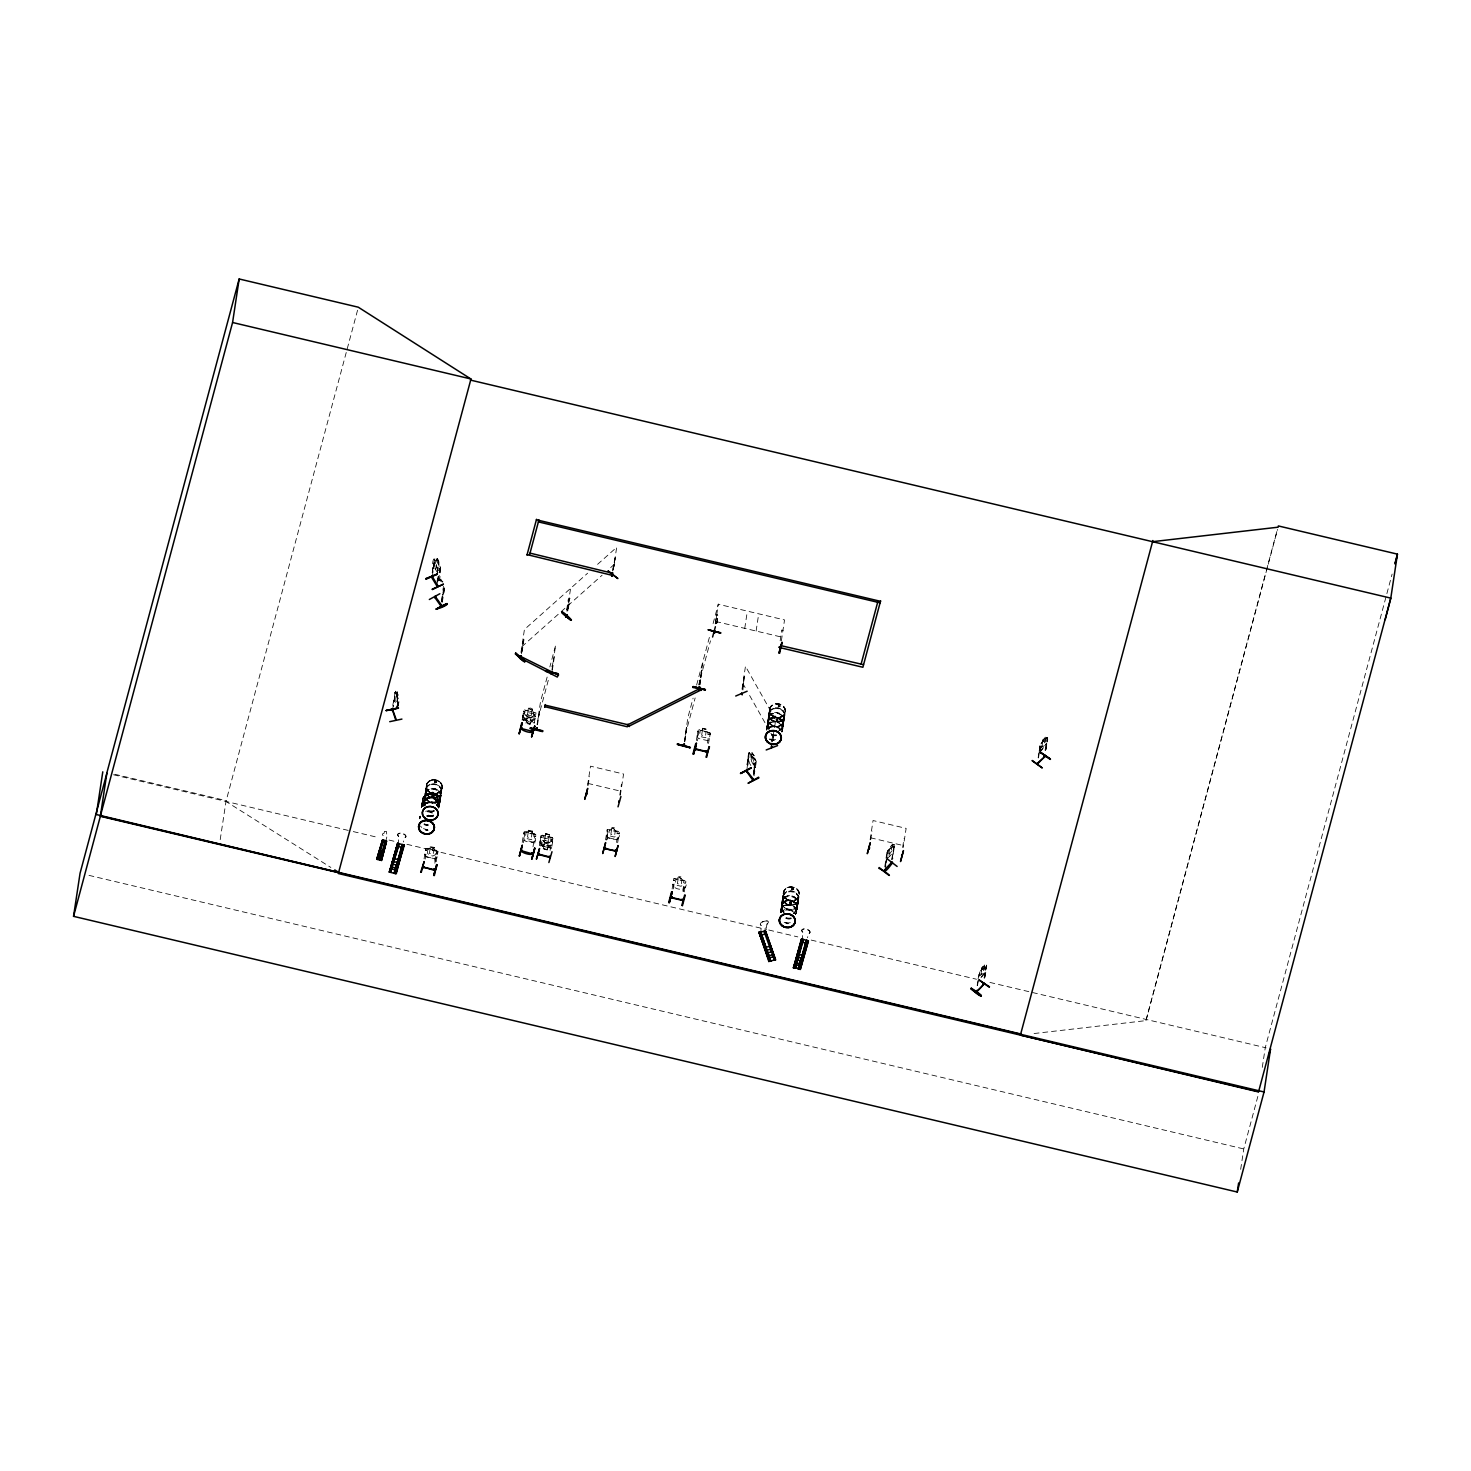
<?xml version="1.0" encoding="UTF-8"?>
<svg xmlns="http://www.w3.org/2000/svg" width="1471" height="1471" viewBox="0 0 1471 1471"><rect width="100%" height="100%" fill="white"/><g stroke="black" fill="none" stroke-linecap="round" stroke-linejoin="round"><path stroke-width="0.75" stroke-dasharray="5 3.75" d="M398.31 844.814L398.696 836.3A4.248 2.17 15.7 0 1 399.156 833.266A4.248 2.17 15.7 0 1 405.003 834.701A4.248 2.17 15.7 0 1 404.543 837.753L403.422 842.019M802.394 940.557L802.798 932.044A4.248 2.17 15.7 0 1 803.258 928.992A4.248 2.17 15.7 0 1 809.087 930.426A4.248 2.17 15.7 0 1 808.627 933.478L807.505 937.744M760.82 933.386L761.243 925.277A4.248 1.986 -19.3 0 1 761.702 922.225A4.248 1.986 -19.3 0 1 767.439 920.938A4.248 1.986 -19.3 0 1 766.979 923.972L765.931 928.219M419.952 816.405L419.75 818.225L419.952 816.405A8.072 6.932 8.6 0 0 419.842 818.097M429.881 793.126C423.63 793.163 419.713 801.346 425.045 805.373M423.813 806.237L424.586 800.61M424.108 800.077L424.347 798.073M425.193 805.133A7.925 6.803 8.6 0 1 424.77 795.48L425.818 789.449M428.19 793.605C438.413 797.3 449.611 784.668 436.078 779.795C426.461 776.486 422.14 791.766 432.456 793.365M432.143 792.704L433.412 792.262M432.4 792.078L433.43 792.409M432.235 796.363L432.492 794.928L433.835 796.381M431.04 795.774C432.897 797.65 432.639 793.034 433.228 796.528M432.731 795.59L434.515 795.921M436.574 782.37L434.699 782.701L434.938 781.193M434.35 795.627L433.449 794.432L432.18 795.241M435.563 782.609L436.225 781.414M436.74 782.223L435.49 780.88M442.146 788.438L442.33 786.636M784.411 905.474L781.506 908.048L780.531 911.634A8.072 6.932 8.6 0 1 790.46 904.867A8.072 6.932 8.6 0 1 795.774 915.091M781.542 905.437L781.542 909.17M782.59 898.082L783.712 894.331M783.234 893.78C783.289 883.372 801.53 885.634 799.249 895.71C796.786 904.444 781.358 901.024 783.473 891.978L783.032 895.913M789.504 900.178L790.442 899.737M789.817 902.753L791.472 902.55M791.233 903.672L791.563 902.201L790.203 901.723M796.565 913.565L796.289 909.666M797.208 909.262L797.429 907.258M798.348 900.362L797.76 904.316A7.962 6.84 8.6 0 0 787.702 895.857A8.072 6.932 8.6 0 0 784.521 907.644A8.072 6.932 8.6 0 0 797.834 904.628L798.091 902.955M220.209 839.647L226.111 800.629L113.598 773.985M392.775 705.455L395.147 692.436L393.511 706.337M392.426 710.732L395.497 691.186L394.577 700.104L397.225 708.342M396.655 694.165L397.078 691.83L397.722 703.837L395.828 700.49L396.104 693.08L396.784 694.128L395.405 691.37M397.244 692.951L397.924 695.066M397.74 698.118L397.152 702.072L396.674 694.845L398.641 699.736L395.368 691.223M397.17 706.356L397.814 702.053M397.593 706.264L398.255 701.961M397.906 707.312L398.641 699.736M398.347 705.51L398.935 701.722M383.104 835.363L383.067 835.51A2.832 1.453 15.7 0 1 383.986 833.377L384.501 831.372M385.549 841.853L387.002 836.319A2.832 1.453 15.7 0 0 386.726 834.057L386.413 831.575M432.18 572.679L434.533 559.587L433.43 571.244M432.566 572.513C430.893 541.254 445.29 569.957 438.763 580.07M432.4 575.713L434.846 558.355M436.777 560.966C436.133 553.17 441.87 568.505 437.163 558.612M435.618 569.387L437.218 558.796M437.494 559.697L438.671 561.646M437.457 572.366L439.038 561.83M438.027 578.471L437.052 584.208C435.949 580.126 441.668 567.861 439.461 568.578M437.898 581.321L439.866 568.413M438.376 580.236L440.436 567.971M440.748 578.912L440.417 581.027L439.204 580.162M442.9 590.202L443.488 586.23M441.355 601.382L442.661 592.758M441.723 601.198L443.69 588.271L441.962 602.246M442.348 602.062L444.481 587.867M444.61 587.812L443.709 593.64M419.768 818.832L420.062 816.846A7.962 6.84 8.6 0 0 419.86 818.611M432.952 803.166A7.962 6.84 8.6 0 0 421.515 807.248L422.103 803.295M422.251 802.504L422.857 798.514M423.483 804.986L423.777 803.001M423.905 802.21L425.101 794.193M425.946 788.658L426.572 784.668M432.915 796.418L432.364 795.425M433.062 792.409L432.768 793.016M435.177 780.917L434.441 781.616M424.071 858.843L425.781 848.473L429.955 848.675L427.932 849.006L427.344 852.959L429.127 855.129L432.915 856.03L435.214 854.816L435.802 850.863L433.871 849.668L434.35 847.517L430.249 846.671L434.35 847.517M435.949 782.535L436.409 781.542M425.193 859.101L426.59 850.109L425.376 850.22L426.59 850.109M430.047 848.896L430.286 846.561M438.266 802.173L437.696 806.163A7.962 6.84 8.6 0 0 428.649 797.521A7.962 6.84 8.6 0 0 423.243 807.708M439.369 805.869L440.546 797.87A7.962 6.84 8.6 0 0 430.507 789.394A7.962 6.84 8.6 0 0 427.436 800.849A7.962 6.84 8.6 0 0 440.565 797.87M440.693 797.061A7.962 6.84 8.6 0 0 430.617 788.585A7.962 6.84 8.6 0 0 427.546 800.059A7.962 6.84 8.6 0 0 440.693 797.061L441.282 793.108A7.962 6.84 8.6 0 0 431.224 784.631A7.962 6.84 8.6 0 0 428.153 796.087A7.962 6.84 8.6 0 0 441.282 793.108M441.41 792.317L441.98 788.327A7.925 6.803 8.6 0 0 431.959 779.887L428.355 781.579M435.103 861.454C433.577 858.384 438.726 850.974 436.409 852.831M434.864 863.238L436.501 852.463M436.225 861.712L437.843 851.341M520.973 652.407L524.43 629.496L587.609 573.212M521.286 652.683L523.639 639.26L523.161 640.234M521.433 653.786L523.639 639.26M522.076 651.984L523.952 639.536M522.131 720.165L523.547 711.173L524.651 711.468L523.253 720.441M530.406 722.132L530.056 724.376L525.993 723.327L526.324 721.213M526.03 723.217L526.508 721.066M528.457 708.066L528.089 710.291L525.993 710.364L525.404 714.318L527.17 716.542L530.939 717.499L533.219 716.322L533.826 712.369L531.914 711.155M528.953 717.977L532.741 716.763L529.725 718.602L531.895 721.673L528.861 718.878L525.11 719.926L528.052 718.161L525.699 715.016L528.99 717.977M529.928 724.265L530.277 722.04M531.877 711.265C534.653 707.919 526.305 706.411 527.997 710.07M532.061 711.118L532.373 708.985M524.963 711.982L523.253 713.729L525.073 711.964L535.628 714.281L534.506 713.987L533.09 722.96L534.433 722.371M534.212 723.254L535.996 712.902L523.841 709.794L522.389 719.429L532.428 722.592M537.062 724.67L540.519 701.741L547.525 675.649M537.485 724.762L539.636 711.357M522.223 842.442L523.621 833.45L524.742 833.726L523.345 842.699M551.901 670.188L555.67 645.181L549.841 666.933M552.324 670.28L554.53 655.753M534.8 833.855C520.329 832.972 526.103 830.6 532.502 831.115L532.134 833.358L536.124 834.958L534.359 845.31M528.199 832.494L528.549 830.251M531.987 833.395L532.355 831.152M566.684 609.877L568.247 599.506L569.7 598.237L568.137 610.961M566.997 610.152L568.578 599.782L570.013 598.513M567.034 611.384L570.619 588.345M567.659 609.582L568.909 598.936M567.824 610.686L569.7 598.237M533.017 846.836L534.653 836.061L535.775 836.337L534.653 836.061M539.342 845.751L541.052 835.381L551.882 837.367L553.206 838.488L551.423 848.841M540.464 846.027L541.861 837.054L540.648 837.128L541.861 837.054M547.58 847.848L547.267 849.962L543.222 848.914L543.571 846.689L541.769 845.531L542.358 841.577L544.638 840.401L548.426 841.375L550.191 843.6L549.584 847.553L547.451 847.737L547.138 849.852M545.3 835.877L545.539 833.542L549.584 834.572L549.271 836.705M543.222 848.914L543.718 846.652L539.636 844.887L541.052 835.381L542.468 835.16M545.667 833.652L545.336 835.767L543.204 835.951L542.615 839.904L544.38 842.129L548.15 843.085L550.43 841.908L551.037 837.955L549.124 836.742M544.086 848.712L546.513 849.337M546.274 834.167L548.72 834.793M545.98 843.288L549.97 842.35L546.936 844.189L549.161 847.204L546.072 844.464L542.303 845.439L545.263 843.747L542.964 840.548L546.109 843.563M549.088 836.852L549.437 834.609M550.099 850.348L551.717 839.573L552.839 839.867L542.174 837.569L540.501 839.206M612.432 570.932L615.099 557.785L613.536 570.509M613.076 569.13L615.43 558.061M613.223 570.233L616.68 547.322L596.16 565.6M587.573 785.312L590.515 766.17L623.575 774.022L620.321 795.223M588.124 785.459L589.485 776.78M605.537 839.849L607.229 829.479L618.114 831.262C621.056 832.935 619.328 838.249 616.772 839.739L607.413 837.514L607.229 829.479M606.659 840.106C608.847 837.937 606.493 828.743 607.946 831.501M606.751 839.739L608.056 831.133M611.513 829.901C609.546 825.764 618.316 827.529 615.301 830.802M619.769 795.094L621.442 784.337M616.551 842.46L617.949 833.469L619.07 833.744L617.949 833.469M617.673 842.718L619.291 832.347M684.346 741.752L687.858 717.701L693.098 698.137M684.824 740.722L686.534 727.226L686.718 728.274M684.769 741.844L686.975 727.318M699.277 685.026L703.175 660.553L709.574 636.63M699.663 684.603L701.851 670.077L700.086 684.695M672.118 889.036L673.81 878.665L684.695 880.467C689.991 887.84 680.466 892.253 673.865 886.866L672.964 884.347L673.865 886.866M673.332 888.925L674.637 880.32L673.424 880.412L674.637 880.32M696.371 740.538L697.769 731.565L698.89 731.822L697.493 740.814M697.328 735.996L698.081 730.168L699.479 729.726L710.272 733.054L709.39 738.865L707.68 740.649L698.118 738.387L697.217 735.849M715.219 623.722L716.745 614.473L715.642 623.833M715.458 623.41L718.326 603.993L713.086 623.575M716.561 623.667C718.786 621.498 716.34 612.653 717.83 615.374M678.094 879.088C676.219 874.804 684.934 876.826 681.9 879.989M716.671 623.299L717.922 615.007M702.255 730.388L702.568 728.255L706.65 729.23L706.319 731.344M703.322 728.88L705.767 729.451M683.151 891.647C681.625 888.594 686.773 881.184 684.438 883.041M683.243 891.279L684.548 882.674M684.254 891.904L685.891 881.552M707.404 743.149L708.801 734.176L709.923 734.434L708.801 734.176M708.526 743.425L710.254 733.165L706.154 731.492L706.65 729.23L702.678 728.476L702.347 730.591L699.497 729.929M744.749 628.356L747.342 611.127M742.009 689.219L745.466 666.308L775.75 719.963L772.165 741.807M742.395 689.072L744.289 676.623L742.506 690.138M742.91 689.991L744.289 676.623M756.112 631.041L758.723 613.812M746.919 764.755L748.904 753.796L747.93 765.398M747.286 764.552L749.107 752.582L751.626 754.88M749.254 752.508C746.073 756.627 750.431 770.069 755.542 767.347M746.919 769.903L748.537 753.998M751.681 755.046L752.049 752.692L756.407 761.647M752.472 753.722L753.906 755.542M753.336 773.047L755.34 762.088L753.998 773.893M753.391 774.996L755.34 762.088M754.035 775.842L756.333 761.573M766.446 730.149L766.722 728.163M768.083 719.374L766.851 727.373A7.962 6.84 8.6 0 1 777.295 721.691A7.962 6.84 8.6 0 1 781.395 732.135M769.535 709.831L768.892 713.821L769.278 712.093M780.163 640.878L781.837 630.14L782.958 630.397L781.837 630.14M781.377 640.786L784.539 619.935L718.4 604.268M774.702 716.451L775.953 716.359L774.647 716.542M771.779 741.972L773.029 733.661M772.992 740.649L773.93 734.415M776.523 719.981L777.056 718.767M779.777 706.466L778.564 706.448M777.534 720.33L777.902 719.245M782.278 731.602L782.554 729.616M782.682 728.825L783.896 720.827L783.491 722.537A7.962 6.84 8.6 0 1 770.032 724.412A7.962 6.84 8.6 0 1 774.39 713.306A7.962 6.84 8.6 0 1 783.51 722.574L783.878 718.308M784.006 720.018L784.595 716.064L784.227 717.793A7.962 6.84 8.6 0 1 770.749 719.65A7.962 6.84 8.6 0 1 775.107 708.562A7.962 6.84 8.6 0 1 784.227 717.811M785.312 711.284L784.723 715.274L783.933 711.909M780.568 912.241L780.844 910.255M780.991 909.464L782.186 901.466M782.296 900.657L782.903 896.703M797.65 905.125A7.962 6.84 8.6 0 1 784.503 908.103A7.962 6.84 8.6 0 1 787.573 896.648A7.962 6.84 8.6 0 1 797.65 905.125L796.436 913.123A7.962 6.84 8.6 0 0 789.449 904.5A7.962 6.84 8.6 0 0 780.77 911.229M798.496 899.572A7.962 6.84 8.6 0 0 788.419 891.095A7.962 6.84 8.6 0 0 785.349 902.55A7.962 6.84 8.6 0 0 798.496 899.572L799.066 895.582M870.133 839.665L873.057 820.542L906.136 828.375L903.194 847.498M870.685 839.812L872.046 831.133M884.751 866.915L886.903 852.518M885.413 865.022L886.388 858.549M885.45 866.162L887.399 853.235M885.137 870.722L886.13 864.249M886.443 862.098L888.19 851.139L892.492 844.28L892.548 849.778L888.613 855.423L887.583 855.092M890.268 846.836L891.812 845.181M891.959 846.487L892.382 844.207M891.683 859.469L894.331 845.788L892.732 858.954M892.033 859.726L894.515 844.317L892.511 853.143L889.55 856.379M902.642 847.37L904.003 838.709M978.05 978.932L979.833 971.614L986.692 965.068L984.577 973.802L978.509 980.182M977.149 985.423L979.833 971.614M977.498 985.68L978.472 979.208M984.044 967.146L985.202 966.484L983.069 973.508L979.668 975.751L981.893 967.624L984.448 964.866L984.136 966.999M981.69 969.812L982.003 967.697M982.334 967.495L983.878 965.84M984.246 967.072L984.559 964.958M984.081 977.976L986.397 966.447L985.129 977.461M984.43 978.233L986.692 965.068M1038.14 757.712L1039.979 745.484M1039.151 751.295L1040.089 745.558L1043.344 739.784M1038.489 757.97L1039.464 751.516M1039.813 750.504L1040.475 746.202M1040.162 750.743L1042.957 739.895M1044.87 738.129L1043.233 740.501M1045.458 737.155C1038.765 745.779 1047.83 732.062 1045.146 739.527L1046.892 737.578L1040.861 743.94M1045.072 750.265L1047.407 738.755L1046.12 749.769M1045.421 750.523L1047.757 738.994M1045.771 749.511L1047.683 737.357L1046.745 737.615M1034.095 1033.525L1145.964 1020.617L1265.887 572.403M1240.678 1169.353L1243.767 1148.943L1258.33 1094.571M1262.283 1067.376L1265.281 1047.591L1392.118 574.076M768.653 714.207L770.16 710.603L769.259 712.185M767.421 725.277L767.844 721.434M768.561 716.855L768.175 718.602L768.781 714.612L768.928 716.34M767.255 723.456L767.77 721.581M767.237 725.644L766.759 729.616A8.072 6.932 8.6 0 1 776.265 721.599A8.072 6.932 8.6 0 1 781.432 732.466M774.573 716.23L774.996 715.715M778.177 705.731L778.324 706.834M777.699 720.238L776.283 720.385L776.247 719.062M778.398 706.724L780.402 706.209M783.05 726.711L783.491 724.743M766.005 928.44L767.053 924.193A4.248 1.986 -19.3 0 0 767.513 921.159A4.248 1.986 -19.3 0 0 761.776 922.446A4.248 1.986 -19.3 0 0 761.316 925.498L761.243 925.277M357.563 310.216L225.982 801.438L330.865 867.467M424.88 854.265L425.818 856.674L435.379 858.935L437.126 857.041L437.972 851.341L427.178 848.013M425.818 856.674L435.398 858.825L436.979 857.005M434 849.76L436.63 850.385M537.926 718.97L548.996 677.635M551.901 666.768L553.078 662.41M523.621 833.45L524.742 833.726M533.55 842.423C512.386 835.73 532.153 846.046 535.242 840.75M532.502 831.115L528.402 830.269M606.346 835.271L607.284 837.679L616.864 839.831L618.574 838.047M696.61 685.081L703.009 661.141M685.265 734.93L695.158 697.953M698.651 684.898L700.417 678.37M700.564 677.782L710.475 640.804M697.769 731.565L698.89 731.822M698.045 730.296L699.534 729.8M677.966 878.996L675.98 879.198L675.391 883.152L677.156 885.34L680.963 886.241L683.261 885.027L683.85 881.074L682.066 879.842M1266.476 570.196L1277.141 530.351M1145.964 1020.617L1277.545 529.413M701.851 670.077L701.593 671.033L702.274 670.169M717.168 614.565L716.469 615.43M398.696 836.3L398.641 836.521A4.248 2.17 15.7 0 1 399.101 833.487A4.248 2.17 15.7 0 1 404.93 834.921A4.248 2.17 15.7 0 1 404.47 837.974L404.543 837.753M802.798 932.044L802.743 932.265A4.248 2.17 15.7 0 1 803.203 929.212A4.248 2.17 15.7 0 1 809.032 930.647A4.248 2.17 15.7 0 1 808.572 933.699L808.627 933.478M523.547 711.173L524.651 711.468M535.095 718.712L533.385 720.459L523.915 717.903M534.506 713.987L535.389 716.855L534.341 714.465M540.17 841.173L541.089 843.6C543.02 848.51 556.185 842.938 550.522 845.954M551.882 837.367L553.022 838.599M551.699 839.904L552.471 842.423L551.717 839.573M523.694 720.533L522.554 719.319M981.525 976.891L985.827 970.768M426.406 784.705L427.142 783.013M426.645 787.059L425.505 790.828L426.811 794.505M422.692 798.551L423.427 796.859M422.931 800.904L422.251 806.752M424.31 798.238L425.082 796.363M421.515 807.322L422.232 805.667L421.294 807.561A8.072 6.932 8.6 0 1 432.934 803.607M440.583 794.689L441.263 788.861M439.866 799.452L440.546 793.605M439.369 803.699L440.344 800.003L439.112 796.455A7.907 6.803 8.6 0 0 428.079 793.807L425.064 796.547M438.726 808.039L439.204 802.394M782.995 899.075L782.333 904.922L782.002 903.12M781.395 905.492L785.018 901.079M780.752 909.777L781.671 907.883M791.894 888.613L792.887 889.863M793.402 889.514L792.299 889.55M792.63 888.245L791.784 889.955L793.752 889.403M797.668 901.962L798.348 896.115M796.951 906.706L797.87 904.812M797.227 909.096L793.605 913.509L795.259 912.222M887.767 850.955L886.939 852.665L889.826 846.965M769.443 715.366L768.211 721.084M768.634 719.852L767.678 721.654L770.013 718.528L773.783 717.039M767.035 725.902L768.119 724.155M777.276 718.841L776.633 720.128L778.159 720.22M783.363 719.282L784.705 713.821M782.627 724.026L783.712 722.279M782.112 728.347L783.068 726.545M426.48 787.242L429.367 784.668M425.763 792.005L428.649 789.431M422.765 801.088L425.671 798.514L424.053 799.636M424.42 800.794L425.744 799.268M422.048 805.851L423.372 804.324L422.177 805.759M423.703 805.556L426.608 802.982M440.748 794.524L437.862 797.098M440.031 799.268L437.126 801.842M436.482 805.446C441.705 800.941 436.391 792.851 430.268 793.384M438.156 805.152L439.406 803.515M783.547 894.497L784.889 892.989M782.829 899.259L784.172 897.733M782.131 903.801C784.889 899.774 791.214 899.167 794.8 902.44L791.104 900.638M782.112 911.285L780.899 912.7L782.131 911.303A8.072 6.932 8.6 0 1 793.421 911.45M790.773 901.962L789.486 902.219L789.743 903.507M790.607 903.415L791.435 902.348M796.51 903.304L797.834 901.778M795.793 908.048L797.117 906.522M887.785 850.974L893.835 844.63L892.162 846.413M894.681 846.046L893.633 846.542M886.443 859.524L892.566 853.143M1039.501 752.49L1046.819 743.057L1041.119 750.946M986.747 966.704L985.699 967.219M683.335 889.036L685.026 887.197M442.624 594.67L443.746 593.457M771.484 709.371L770.032 710.75L773.194 708.434M769.296 715.494L772.477 713.196M779.74 706.687L778.747 705.657M767.972 724.284L769.425 722.905M782.039 720.533L783.491 719.154M781.322 725.277L782.774 723.897M780.733 729.671L782.149 728.145M754.255 768.322L755.469 767.237M521.819 646.707L559.458 613.186M561.168 611.66L602.099 575.216M610.667 567.585L614.087 564.533M425.671 799.341L427.326 798.22M432.676 796.418L431.058 796.418M433.927 795.848L434.662 795.223L434.147 796.418M423.28 804.398L424.954 803.276M784.797 893.044L786.452 891.922M784.08 897.806L785.735 896.685M791.416 903.396L789.798 903.378M782.02 911.358L783.694 910.236M794.928 904.352L796.602 903.231M794.211 909.096L795.885 907.975M1045.035 739.453L1046.212 738.773L1044.079 745.797L1040.659 748.059M748.243 758.264L748.849 761.261M754.329 755.8L751.938 752.747M755.561 759.9L749.107 752.582M770.013 718.712L777.957 717.425L783.308 723.088M769.388 722.941L771.135 721.985M780.329 721.452L782.076 720.496A7.98 6.84 8.6 0 1 778.95 730.204M779.612 726.196L781.358 725.24M780.733 729.487L778.986 730.443A7.962 6.84 8.6 0 0 782.149 720.753A7.962 6.84 8.6 0 0 770.657 718.381A7.962 6.84 8.6 0 0 769.425 728.384M437.972 578.655L440.417 581.027L440.675 578.728L442.9 581.872M437.917 580.806L437.678 579.758M435.067 560.488L434.129 559.752M436.722 560.782L435.821 559.991L435.214 563.945L437.77 570.307L439.002 570.252L438.799 564M437.512 572.715L434.074 567.071L433.927 563.908M439.939 566.151L440.638 568.008M384.446 831.52L386.046 831.575M424.494 801.713L425.376 803.405A7.925 6.803 8.6 0 1 428.024 794.064L431.959 792.906M431.187 794.873L432.676 795.039M436.63 793.365L438.542 792.685M433.724 796.142L434.019 795.039M787.059 887.73L788.989 887.05M785.036 901.061L789.026 900.16M793.715 900.62L795.627 899.939M524.025 832.237L525.349 831.814L523.897 832.181L523.97 840.272M673.92 878.849L675.244 878.426M893.669 844.667L894.607 844.409M395.46 693.411L394.724 692.528M398.089 695.36L397.078 691.83M434.772 782.572L435.821 782.462M792.262 888.171L793.2 888.282M702.384 730.48L700.233 730.701L699.644 734.673L701.428 736.842L705.216 737.743L707.514 736.53L708.103 732.576L706.172 731.381M528.236 832.384L526.085 832.604L525.496 836.558L527.262 838.727L531.068 839.628L533.348 838.415L533.955 834.462L532.024 833.285M611.531 829.791L609.399 830.012L608.792 833.965L610.575 836.135L614.382 837.036L616.662 835.822L617.268 831.869L615.338 830.692M530.24 722.151L532.373 721.967L532.98 718.013L531.215 715.789L527.427 714.814L525.147 715.991L524.559 719.944L526.471 721.176M779.005 705.105L780.163 705.492M776.945 718.657L778.122 719.043M435.6 782.388L434.589 782.37M431.922 793.09L437.714 795.204L436.041 793.862M793.457 888.466L791.729 888.447L791.582 889.734M775.861 717.186L777.938 717.627M715.789 621.498L781.928 637.164M870.464 837.771L903.525 845.604M587.904 783.399L620.964 791.251M113.488 774.776L351.073 831.078M353.297 831.593L377.882 837.422M389.043 840.07L395.736 841.651M406.915 844.299L766.538 929.507M768.781 930.021L797.815 936.898M811.22 940.079L976.505 979.245M989.909 982.426L1266.126 1047.848M88.996 875.374L1243.767 1148.943M545.631 833.763L549.4 834.737M547.488 847.627L551.772 848.013L540.979 846.064M543.387 848.767L547.175 849.742M437.917 578.526L438.854 578.71M792.979 888.649L792.134 889.459M778.619 706.889L778.416 705.878M751.81 754.972L750.504 754.163L749.897 758.117L753.078 764.185L754.531 764.019L755.119 760.047L754.035 757.822M428.778 791.508L430.488 792.63M779.851 718.308L781.45 719.558M534.709 834.039L535.959 835.068M796.841 888.925L798.183 890.378M796.197 893.118L798.44 896.299M795.48 897.862L797.723 901.061M794.836 902.256L797.043 905.603M794.138 906.669L796.399 909.85M783.841 901.705L785.201 903.157M784.484 907.92L782.223 904.739M793.513 913.454A7.98 6.84 8.6 0 0 795.627 903.58A7.98 6.84 8.6 0 0 783.951 902.164A7.98 6.84 8.6 0 0 783.878 912.296L781.597 908.968M783.786 912.333L781.23 907.166M439.112 785.863L441.337 789.044L440.491 787.353M438.395 790.607L440.638 793.788M437.751 794.984L439.958 798.348M437.071 799.415L439.314 802.596M435.398 799.709L436.758 801.162M426.774 794.45L428.116 795.903A8.072 6.932 8.6 0 0 441.447 792.869A8.072 6.932 8.6 0 0 431.224 784.264A8.072 6.932 8.6 0 0 428.116 795.885M427.399 800.629A8.072 6.932 8.6 0 1 430.507 789.026A8.072 6.932 8.6 0 1 440.712 797.613A8.072 6.932 8.6 0 1 427.399 800.629L424.788 795.627M782.793 710.419L784.006 712.001M782.076 715.163L783.988 718.528M781.432 719.76L782.609 721.323M780.752 723.971L781.947 725.552M780.035 728.715L781.928 732.08M769.517 717.885L770.73 719.466A8.072 6.932 8.6 0 0 784.374 717.572A8.072 6.932 8.6 0 0 775.143 708.195A8.072 6.932 8.6 0 0 770.712 719.429M769.995 724.192A8.072 6.932 8.6 0 1 774.408 712.939A8.072 6.932 8.6 0 1 783.657 722.316A8.072 6.932 8.6 0 1 769.995 724.192L768.101 720.864M768.138 726.858L769.315 728.421M769.278 728.623L767.31 723.254M442.385 581.67L441.061 579.795L442.293 582.369M436.795 561.609L438.615 564.662M436.188 565.581L438.009 568.615M742.873 683.537L745.117 687.509M749.603 695.452L769.774 731.234M770.896 733.22L773.139 737.192M796.197 903.727L797.392 907.423M794.726 912.829L795.682 914.594A8.072 6.932 8.6 0 0 794.763 912.884M783.62 895.6L784.503 897.292M782.94 899.976L783.896 901.76A7.907 6.803 8.6 0 0 783.988 911.781A7.925 6.803 8.6 0 1 784.061 901.723A7.925 6.803 8.6 0 1 795.664 903.12A7.925 6.803 8.6 0 1 793.549 912.939A7.907 6.803 8.6 0 0 795.646 903.139A7.907 6.803 8.6 0 0 784.061 901.741M436.703 801.107L437.659 802.89M425.34 803.607L424.144 799.893M781.892 725.46L782.646 727.318M768.818 716.12L769.572 717.977M523.989 717.977L522.977 715.476L523.878 718.013M540.335 841.081L541.199 843.563M751.405 754.329L754.697 768.138M797.613 900.859L798.091 902.918M783.05 900.16L782.59 898.119L782.94 899.939M438.266 798.661L438.634 800.463M437.549 802.706L437.825 806.604A8.072 6.932 8.6 0 0 429.624 797.65A8.072 6.932 8.6 0 0 422.232 806.347M425.615 791.104L425.965 792.906M433.798 563.963L434.147 567.089M783.344 722.905L783.455 724.927M782.554 727.097L782.186 731.344A7.962 6.84 8.6 0 0 775.125 722.059A7.962 6.84 8.6 0 0 766.869 729.947M768.653 714.244L768.8 716.083M428.024 794.064A7.925 6.803 8.6 0 1 438.928 796.657A7.925 6.803 8.6 0 1 436.427 805.961M441.98 788.327A7.925 6.803 8.6 0 1 428.888 791.288A7.925 6.803 8.6 0 1 431.959 779.887M425.597 803.111A7.907 6.803 8.6 0 1 428.079 793.807M438.946 796.381A7.907 6.803 8.6 0 1 436.464 805.685M433.191 816.037A8.072 6.932 8.6 0 1 427.068 815.302M423.722 805.777A8.072 6.932 8.6 0 1 424.935 804.343M426.553 803.258A8.072 6.932 8.6 0 1 434.589 803.313M436.299 804.435A8.072 6.932 8.6 0 1 438.523 807.561M425.524 803.423A7.925 6.803 8.6 0 1 427.454 794.414A7.925 6.803 8.6 0 1 438.082 795.701A7.925 6.803 8.6 0 1 438.009 804.931M433.118 816.221A7.962 6.84 8.6 0 1 427.068 815.504M424.972 804.692A7.962 6.84 8.6 0 0 423.777 806.108A8.072 6.932 8.6 0 1 432.345 797.411A7.962 6.84 8.6 0 1 438.634 807.524L436.335 804.159A8.072 6.932 8.6 0 1 438.56 807.322M426.572 803.607A7.962 6.84 8.6 0 1 434.497 803.662M437.512 806.2A7.962 6.84 8.6 0 1 438.376 807.855M433.908 811.293A8.072 6.932 8.6 0 1 427.785 810.558A7.962 6.84 8.6 0 0 433.835 811.477M423.501 804.49A8.072 6.932 8.6 0 1 432.309 797.668A8.072 6.932 8.6 0 1 439.388 806.421M433.246 815.43A7.962 6.84 8.6 0 1 427.197 814.695M423.887 805.299A7.962 6.84 8.6 0 1 431.647 801.989A7.962 6.84 8.6 0 1 438.487 807.064M423.574 804.766A7.962 6.84 8.6 0 1 432.253 798.036A7.962 6.84 8.6 0 1 439.241 806.66M433.228 815.798A8.072 6.932 8.6 0 1 427.105 815.063M423.758 805.538A8.072 6.932 8.6 0 1 434.625 803.056M438.689 807.836A8.072 6.932 8.6 0 0 432.345 797.411A7.962 6.84 8.6 0 0 424.034 805.759M433.945 811.054A8.072 6.932 8.6 0 1 429.789 811.017M782.186 720.588A7.98 6.84 8.6 0 0 770.675 718.197A7.98 6.84 8.6 0 0 769.443 728.237A7.907 6.803 8.6 0 1 770.73 718.142A7.907 6.803 8.6 0 1 782.149 720.514A7.907 6.803 8.6 0 1 778.931 730.039M769.388 728.807A7.925 6.803 8.6 0 1 770.069 719.19A7.925 6.803 8.6 0 1 781.23 720.22A7.925 6.803 8.6 0 1 780.549 729.818A7.907 6.803 8.6 0 0 781.211 720.22A7.907 6.803 8.6 0 0 770.087 719.209A7.907 6.803 8.6 0 0 769.407 728.807M776.339 735.243A8.072 6.932 8.6 0 1 770.289 733.992M775.64 739.637A7.962 6.84 8.6 0 1 769.664 738.387M767.439 728.807A7.962 6.84 8.6 0 1 775.566 726.178A7.962 6.84 8.6 0 1 781.837 731.786M776.228 735.665A7.962 6.84 8.6 0 1 770.271 734.434M776.357 734.875A7.962 6.84 8.6 0 1 770.381 733.643M769.554 739.196A7.962 6.84 8.6 0 0 775.511 740.428A8.072 6.932 8.6 0 1 769.535 738.994M768.671 728.31A7.962 6.84 8.6 0 1 778.306 728.09M768.634 727.961A8.072 6.932 8.6 0 1 781.855 732.282M783.914 912.075A7.962 6.84 8.6 0 1 783.988 901.962A7.962 6.84 8.6 0 1 795.646 903.378A7.962 6.84 8.6 0 1 793.531 913.234M797.778 904.334A7.962 6.84 8.6 0 1 784.631 907.313A7.962 6.84 8.6 0 1 787.702 895.857A8.072 6.932 8.6 0 1 797.834 904.628M790.993 918.548A8.072 6.932 8.6 0 1 784.852 917.812M780.586 911.744A8.072 6.932 8.6 0 1 789.375 904.922A8.072 6.932 8.6 0 1 796.473 913.675M790.313 922.685A7.962 6.84 8.6 0 1 782.59 920.864M780.972 912.553A7.962 6.84 8.6 0 1 788.732 909.243A7.962 6.84 8.6 0 1 795.572 914.318M790.92 918.731A7.962 6.84 8.6 0 1 784.87 917.996M780.66 912.038A7.962 6.84 8.6 0 1 789.339 905.29A7.962 6.84 8.6 0 1 796.326 913.914M791.03 918.309A8.072 6.932 8.6 0 1 784.889 917.573M791.03 917.941A7.962 6.84 8.6 0 1 784.999 917.205M788.162 923.714A7.962 6.84 8.6 0 1 786.084 923.457M782.057 911.946A7.962 6.84 8.6 0 1 783.657 910.862M785.532 910.2A7.962 6.84 8.6 0 1 789.633 910.218M791.582 910.917A7.962 6.84 8.6 0 1 793.274 912.02M788.235 923.273A8.072 6.932 8.6 0 1 784.172 922.317M783.878 912.498A7.907 6.803 8.6 0 1 783.473 902.845A7.907 6.803 8.6 0 1 794.616 902.937A7.907 6.803 8.6 0 1 795.02 912.572M433.449 815.651A8.072 6.932 8.6 0 1 431.536 816.331M424.77 795.48A7.925 6.803 8.6 0 1 435.949 795.554A7.925 6.803 8.6 0 1 436.354 805.225M434.166 810.907A8.072 6.932 8.6 0 1 426.112 810.852M422.195 806.586A8.072 6.932 8.6 0 1 429.587 797.889A8.072 6.932 8.6 0 1 437.733 806.715M433.467 815.063A7.962 6.84 8.6 0 1 427.473 815.706M433.485 815.412A8.072 6.932 8.6 0 1 427.399 816.074M421.368 807.505A8.072 6.932 8.6 0 1 432.97 803.368M434.202 810.668A8.072 6.932 8.6 0 1 426.167 810.595M432.29 810.981A7.962 6.84 8.6 0 1 428.19 810.944M428.171 825.121A8.072 6.932 8.6 0 1 424.108 824.146M427.583 811.201A8.072 6.932 8.6 0 1 433.357 813.279M428.079 825.544A7.962 6.84 8.6 0 1 424.089 824.587M427.509 811.808A7.962 6.84 8.6 0 1 434.515 815.302M428.208 824.735A7.962 6.84 8.6 0 1 424.2 823.797M419.989 817.821A7.962 6.84 8.6 0 1 420.173 816.037M425.579 811.238A7.962 6.84 8.6 0 1 433.32 813.058M427.454 829.865A8.072 6.932 8.6 0 1 425.358 829.607M426.866 815.945A8.072 6.932 8.6 0 1 428.944 816.203M427.417 830.104A8.072 6.932 8.6 0 1 425.321 829.865A7.962 6.84 8.6 0 0 429.403 830.067M426.829 816.184A8.072 6.932 8.6 0 1 428.907 816.442M427.491 829.497A7.962 6.84 8.6 0 1 423.483 828.541M421.791 827.438A7.962 6.84 8.6 0 1 420.467 826.022M426.903 815.761A7.962 6.84 8.6 0 1 430.911 816.718M429.973 849.484L429.385 853.437L433.173 854.338L433.78 850.385L429.973 849.484M431.021 847.167L433.357 848.454L431.021 847.167M527.17 716.506L526.581 720.477L530.351 721.434L530.957 717.48L527.17 716.506M528.015 710.879L527.427 714.851L531.196 715.807L531.803 711.854L528.015 710.879M526.986 722.408L529.303 723.75L526.986 722.408M529.064 708.581L531.399 709.923L529.064 708.581M528.126 833.082L527.519 837.036L531.325 837.937L531.914 833.983L528.126 833.082M529.174 830.766L531.509 832.053L529.174 830.766M544.38 842.092L543.792 846.064L547.561 847.039L548.168 843.067L544.38 842.092M545.226 836.466L544.638 840.437L548.407 841.394L549.014 837.44L545.226 836.466M611.44 830.49L610.833 834.443L614.639 835.344L615.227 831.391L611.44 830.49M612.488 828.173L614.823 829.46L612.488 828.173M678.021 879.676L677.414 883.648L681.22 884.549L681.809 880.577L678.021 879.676M679.069 877.378L681.404 878.665L679.069 877.378M702.274 731.197L701.667 735.151L705.473 736.052L706.08 732.098L702.274 731.197M751.699 755.689L751.093 759.643L753.336 762.493L753.924 758.54L751.699 755.689M889.477 849.76L888.87 853.713L891.261 851.157L891.849 847.204L889.477 849.76M981.543 970.419L980.936 974.39L983.327 971.816L983.934 967.863L981.543 970.419M1042.534 742.726L1041.946 746.68L1044.336 744.105L1044.925 740.152L1042.534 742.726M769.719 708.121C766.704 717.039 781.781 721.544 785.091 713.178C788.143 704.278 773.029 699.736 769.719 708.103M701.428 671.622L701.593 672.67L701.428 671.622M979.465 973.912L979.116 974.905L979.465 973.912M770.418 726.748L768.671 727.704L770.436 726.748M428.833 791.692A7.925 6.803 8.6 0 0 441.925 788.713A7.925 6.803 8.6 0 0 431.886 780.274A7.925 6.803 8.6 0 0 428.833 791.692A7.907 6.803 8.6 0 0 441.907 788.732A7.907 6.803 8.6 0 0 431.904 780.292A7.907 6.803 8.6 0 0 428.852 791.692M427.436 800.389A8.072 6.932 8.6 0 0 440.748 797.374A8.072 6.932 8.6 0 0 430.543 788.769A8.072 6.932 8.6 0 0 427.436 800.389M428.153 795.646A8.072 6.932 8.6 0 0 441.484 792.612A8.072 6.932 8.6 0 0 431.26 784.025A8.072 6.932 8.6 0 0 428.153 795.646M427.399 794.836A7.925 6.803 8.6 0 0 425.468 803.828A7.907 6.803 8.6 0 1 427.417 794.836A7.925 6.803 8.6 0 1 438.027 796.105A7.925 6.803 8.6 0 1 437.953 805.336A7.907 6.803 8.6 0 0 438.027 796.105A7.907 6.803 8.6 0 0 427.417 794.836M771.466 714.888A7.962 6.84 8.6 0 0 784.944 713.049A7.962 6.84 8.6 0 0 775.842 703.8A7.962 6.84 8.6 0 0 771.466 714.888M771.448 715.035A7.98 6.84 8.6 0 0 784.944 713.178A7.98 6.84 8.6 0 0 775.805 703.91A7.98 6.84 8.6 0 0 771.448 715.035M770.16 723.603A7.962 6.84 8.6 0 0 783.62 721.765A7.962 6.84 8.6 0 0 774.518 712.516A7.962 6.84 8.6 0 0 770.16 723.603M770.878 718.859A7.962 6.84 8.6 0 0 784.337 717.021A7.962 6.84 8.6 0 0 775.235 707.772A7.962 6.84 8.6 0 0 770.878 718.859M771.448 715.255A7.907 6.803 8.6 0 0 784.834 713.417A7.907 6.803 8.6 0 0 775.787 704.223A7.907 6.803 8.6 0 0 771.448 715.255M785.955 898.579A7.962 6.84 8.6 0 0 799.084 895.6A7.962 6.84 8.6 0 0 789.026 887.123A7.962 6.84 8.6 0 0 785.955 898.579M785.919 898.744A7.98 6.84 8.6 0 0 799.084 895.765A7.98 6.84 8.6 0 0 788.989 887.27A7.98 6.84 8.6 0 0 785.919 898.744M785.238 903.359A7.962 6.84 8.6 0 0 798.367 900.362A7.962 6.84 8.6 0 0 788.291 891.886A7.962 6.84 8.6 0 0 785.238 903.359M785.238 902.9A8.072 6.932 8.6 0 0 798.551 899.884A8.072 6.932 8.6 0 0 788.346 891.279A8.072 6.932 8.6 0 0 785.238 902.9M785.919 898.946A7.907 6.803 8.6 0 0 798.992 895.986A7.907 6.803 8.6 0 0 788.971 887.565A7.907 6.803 8.6 0 0 785.919 898.946M424.714 795.885A7.925 6.803 8.6 0 0 425.119 805.556A7.907 6.803 8.6 0 1 424.733 795.885A7.925 6.803 8.6 0 1 435.894 795.958A7.925 6.803 8.6 0 1 436.299 805.63A7.907 6.803 8.6 0 0 435.876 795.958A7.907 6.803 8.6 0 0 424.733 795.885"/><path stroke-width="1.5" d="M537.136 728.733L536.327 728.678M537.062 728.715L537.154 728.09M551.754 673.847L552.103 672.504M684.033 743.811L683.666 744.639M684.291 744.786L683.574 745.264M699.773 686.773L699.038 690.009L698.56 689.035M699.718 687.527L699.093 689.807M713.84 632.604L714.593 631.684M714.593 631.85L714.336 632.861L714.685 631.059M536.235 729.303L536.694 727.851M684.475 744.694L684.456 743.921M698.56 689.807L698.854 688.741M713.766 632.622L714.06 631.151M1268.811 1055.424L1270.558 1048.897L1264.049 1091.978L1237.24 1192.025L73.55 916.341L80.059 873.259L106.868 773.213M102.786 771.815L96.332 814.529L338.643 872.358L334.763 869.913M73.55 916.341L100.359 816.295L106.978 772.404L239.166 278.975L358.28 307.2L470.812 378.93L470.518 380.106L1390.794 598.127L1385.222 619.622M1020.69 1033.948L100.396 815.927L232.583 322.498L239.166 278.975M392.169 709.022L395.625 719.613M392.61 708.93L392.389 710.824L393.051 709.868M396.14 719.393L392.573 709.574M377.973 855.938L382.129 856.802M379.536 850.33L383.692 851.194M381.21 860.039L376.778 859.285L382.386 840.143L386.56 841.099L381.467 860.443L386.56 841.099L385.402 840.989L380.051 860.112L386.266 840.879M437.273 574.021L426.057 578.765M437.935 585.752L431.959 576.08M432.198 576.246L432.511 577.551M432.382 589.595L443.359 584.079M389.686 871.641L397.722 843.232L389.282 872.064M390.514 868.736L396.692 870.262M391.047 866.805L397.244 868.331M391.874 863.9L398.053 865.426M392.592 861.307L398.77 862.833M393.419 858.402L399.597 859.928M441.833 605.574L435.103 596.251M435.821 597.061L435.306 598.145L435.342 596.399M437.347 585.017L437.494 586.065M395.883 873.167L404.341 845.163L397.703 843.269L389.576 871.99L397.703 843.343M436.243 608.902C446.743 607.229 454.741 598.366 436.28 608.976M440.712 605.133L441.171 604.875M441.263 606.548L434.717 597.3M421.294 872.174L424.163 861.565L420.651 872.34M423.887 867.21L422.747 867.541L422.839 866.419M422.876 867.596L423.115 866.364M423.979 866.584L423.74 867.798L424.181 866.934M435.232 869.361L434.883 870.427L433.835 869.214M434.147 868.993L434.055 869.618M435.011 869.196L434.754 870.409L423.023 867.007M612.69 572.697L612.065 575.308L527.059 554.604M529.468 555.174L538.938 519.833M530.02 553.114L612.616 573.249M515.733 653.087C522.187 662.998 532.815 666.326 515.714 653.106M526.967 555.155L536.529 519.263M538.386 521.892L880.081 602.834M558.539 674.656L557.307 677.046L519.907 657.886M520.329 656.397L520.844 656.489M520.936 655.864L520.569 657.463L521.359 656.765M519.833 658.438L521.12 655.864M521.69 723.07L519.226 733.459M520.899 727.74C519.759 730.443 533.973 734.801 532.998 730.793L532.87 731.896M521.194 727.704L520.697 728.733M519.208 733.827L522.297 722.923M522.04 727.924L521.911 729.156L522.242 728.274M530.314 728.145L542.707 731.087M532.006 730.591L531.895 731.731L532.153 730.517M531.656 736.658L534.764 726.122M537.117 727.961L536.86 729.451M545.539 671.328L558.079 673.736L545.704 670.739M519.41 856.14L522.315 845.163L519.447 855.773M520.991 850.017L520.899 851.139L522.334 850.532M521.267 849.981C519.355 852.72 534.874 856.802 532.3 852.592M522.168 851.341L522.131 850.183M627.97 724.192L627.326 726.784L544.73 706.65M544.656 707.202L545.281 704.591M551.515 672.78L551.22 673.847L551.423 672.339M551.22 673.847L551.607 672.137M551.625 674.049L552.048 672.247M571.447 619.898C560.561 608.038 556.939 610.557 571.061 619.953M566.39 615.374L566.151 617.011L565.728 615.944M567.181 614.841L566.611 616.533L566.629 615.338M532.042 853.805L532.134 852.665M534.709 848.105L531.822 859.082L534.837 848.473M533.164 852.794L533.035 854.026L520.936 850.606M539.342 854.21L538.018 854.449L538.11 853.327M539.287 854.669L539.269 853.511M549.363 856.104L548.94 856.692M548.867 862.539L551.993 851.727M550.08 857.483L550.228 856.324L550.099 857.556L538.073 854.412M608.111 571.116L617.875 578.581L608.24 570.969M611.807 574.904L611.936 576.062L612.929 575.271M611.936 576.062L612.414 574.37M612.69 574.297L611.605 575.713L612.837 575.345M584.759 799.341L587.701 788.382L584.814 798.974M586.837 793.88L586.341 793.237M586.929 793.255L586.745 794.414M602.724 853.548L605.629 842.589L602.779 853.18M604.287 847.425L604.324 848.602L604.581 847.388M605.353 848.215L605.445 847.59M605.537 847.719L605.206 848.749M701.134 689.899L629.275 726.049M618.022 806.844L620.909 796.528M619.456 800.96L618.758 802.063L619.015 800.849M615.614 849.999L615.356 851.213L615.283 850.22M615.135 856.49L618.059 845.531L615.246 856.14M616.698 850.367L616.22 851.415L616.459 850.201M698.523 689.917L699.185 686.755M699.35 686.681L698.946 688.373M701.06 690.451L699.828 688.042M669.25 902.624L672.173 891.775L669.342 902.367M670.886 896.63L670.923 897.788L671.162 896.575M672.229 897.126L671.769 897.99L672.026 896.777M693.577 754.237L696.463 743.278L693.595 753.869M695.139 748.132L695.176 749.291L695.415 748.077M712.589 637.035L715.384 626.738M696.482 748.629L696.04 749.493L696.279 748.279M705.4 689.586L693.043 686.7M714.262 630.967L714.207 632.475L715.311 631.464M715.402 632.162L715.421 631.611M708.231 629.937L720.643 632.732M681.809 899.866L681.882 899.406M681.956 900.344L682.195 899.186M670.85 897.696L682.967 900.528L683.059 899.388M683.28 899.553L682.93 900.62M706.282 750.762L706.209 751.846M706.448 750.688L706.19 751.902L707.533 751.074M708.985 746.569L706.65 757.308M707.312 750.89L707.165 751.424M735.721 696.022L747.139 691.223M741.384 693.374L742.248 694.864L741.697 693.76M741.715 693.117L741.88 694.294M740.814 773.544L751.221 767.954M746.33 770.289L753.52 779.373L753.023 780.457L753.005 778.711M746.588 770.436L746.68 771.429M746.588 772.073L747.084 771.08M758.613 777.166L748.04 783.271L758.907 777.902M779.317 646.725L780.09 648.086L780.347 646.854M782.057 642.551L779.078 652.811M880.633 600.775L862.889 667.264L780.2 647.681L780.844 645.07M766.189 749.971L777.607 745.576M772.11 746.716L771.466 746.036M771.705 747.139L771.54 745.962M764.534 947.563L770.62 946.184M765.564 950.487L771.65 949.108M766.483 953.098L772.569 951.719M767.513 956.021L773.599 954.642M768.211 957.97L774.279 956.591M760.691 932.154L770.73 961.059L760.691 932.154L758.981 932.412L769.223 960.912M765.435 931.125L775.309 959.533M793.788 967.385L799.967 968.911M794.597 964.48L800.794 966.006M795.149 962.53L801.327 964.057M795.976 959.625L802.155 961.151M796.694 957.051L802.872 958.577M797.503 954.146L803.681 955.672M861.105 664.083L877.672 602.264M863.514 664.653L780.752 645.604M867.32 853.695L870.262 842.736L867.375 853.345M869.563 847.94L868.809 848.73L868.901 847.59M869.067 847.517L868.809 848.73M869.306 848.767L869.49 847.609M879.217 867.522C896.17 882.012 889.036 873.075 878.775 868.258M884.163 870.446C903.507 848.73 882.765 877.231 884.898 869.839M884.715 869.857L884.567 871.42M885.248 870.096L884.126 871.108M892.198 863.238L891.058 863.661M890.93 863.716L891.904 862.3L891.555 864.01M897.126 866.456L887.399 859.027M900.528 861.565L903.47 850.606L900.583 861.197M901.576 855.203L901.999 855.993M901.76 856.527L902.017 855.313M971.283 988.181C978.822 997.779 989.505 999.25 971.246 988.236M976.229 991.105C976.045 992.612 986.526 982.26 983.161 983.658M976.781 990.516L976.431 992.226L984.228 983.842M976.799 991.491L976.965 990.498M979.024 980.146L989.523 986.802M983.639 984.669L984.32 983.216M1032.237 760.82L1042.277 767.954L1032.274 760.489M1037.239 763.394L1045.164 756.388M1045.146 756.223L1037.533 763.89M1037.515 764.424L1037.956 762.805L1037.184 764.056M1044.98 755.267L1044.631 756.958L1044.171 755.947M1044.704 755.359L1044.005 756.811M1237.24 1192.025L1238.619 1182.96M1152.565 541.677L1278.152 527.188L1278.336 525.938L1397.45 554.144L1390.794 598.127L1258.624 1091.556L338.33 873.517L470.977 378.985L232.583 322.498M542.56 731.639L530.185 728.586M542.762 730.774L530.351 727.851M677.506 744.602C716.212 754.513 651.524 736.879 689.881 747.654M677.635 744.161L690.009 747.176M1395.023 564.018L1397.266 555.413M436.63 864.543L433.669 875.466L437.2 864.985M434.35 875.594L436.685 864.874M522.15 845.439L519.337 856.03M531.822 859.082L534.745 848.123M604.25 848.51L616.606 850.992M692.951 754.053L695.783 743.443M693.503 754.127L696.371 743.296M707.441 751.699L695.176 748.794L696.04 749.438M705.97 757.179L709.5 746.735M668.698 902.55L671.53 891.941M669.323 902.734L672.21 891.775M684.677 895.03L681.845 905.345M682.397 905.805L685.229 895.195M1152.878 540.519L1020.396 1035.106L1258.514 1091.96M1395.078 563.007L1397.45 554.144M551.662 673.939L551.956 673.038M683.941 744.455L683.592 745.466M699.038 689.881L699.258 688.943M720.569 633.137L708.25 629.735L720.625 632.953M779.281 647.332L780.2 648.031M778.968 653.142L781.965 642.202L779.648 653.271M382.46 840.162L377.312 859.413L382.736 840.309M382.773 840.015L376.723 859.248M378.157 859.616L383.526 840.511M383.894 840.29L385.145 840.603M390.495 872.358L398.917 843.527M390.348 872.303L399.34 843.913M394.265 873.314L402.171 844.63L403.146 844.869L394.982 873.498L403.109 844.869M394.099 873.259L402.686 844.483M395.46 873.609L403.881 844.777L395.809 873.535M793.237 967.734L794.211 967.973L801.805 938.976L793.384 967.789M801.805 938.976L793.678 967.716L801.327 939.123M794.579 968.083L803.019 939.27L795.37 968.286L794.432 968.047M795.259 968.249L803.442 939.656M799.139 969.242L798.201 969.003L806.77 940.226L799.139 969.242L807.193 940.594M798.238 969.021L806.292 940.392M798.698 968.966L806.77 940.337M799.562 969.352L807.469 940.649L808.443 940.888L800.279 969.536L808.278 940.87L801.805 938.994M799.397 969.297L807.542 940.705M522.352 722.923L519.134 733.716M534.727 726.086L531.546 736.989L534.764 726.417M548.885 857.133L550.356 857.115L538.147 853.989M557.95 674.178L545.594 670.96M705.289 690.138L693.025 686.552L705.418 689.697L692.823 687.49M971.173 988.549L981.249 995.628M431.426 577.018L437.292 586.616M515.604 653.455L524.89 661.306M561.701 612.396L570.932 620.339L561.775 612.083M970.823 988.953L980.9 996.051M515.218 653.841L524.503 661.693M422.747 867.044L434.92 869.821M670.794 897.255L683.188 900.197M714.079 631.923L715.329 632.236M520.808 728.366L533.146 731.528M567.181 615.393L565.563 616.809M565.967 617.011L567.089 615.466M1040.107 752.306L1050.202 759.422M989.156 987.151L979.079 979.796M768.837 961.482L759.073 932.283L765.6 931.069L775.695 959.938M763.964 931.198L774.518 960.214M768.689 961.501L775.272 959.754L765.141 930.922L775.272 959.772M769.498 961.317L759.073 932.283L769.498 961.317L770.822 961.004M439.866 593.732L429.33 599.506M447.055 603.551L436.188 609.27L447.055 603.937M545.208 705.142L627.896 724.725L699.736 688.575M769.958 961.225L759.735 932.375M426.057 579.169L437.2 574.242M437.328 574.058L425.763 578.618M432.143 589.191L443.341 584.373M771.466 746.496L771.503 747.636M386.303 841.228L381.375 860.425L380.033 860.094M389.135 872.009L395.313 873.553M802.651 939.454L795.002 968.047M760.102 935.225L766.189 933.846M386.156 710.714L398.384 708.176M746.22 770.914L752.968 780.347M385.457 841.026L380.676 860.241M403.808 844.906L396.251 873.792M707.073 752.049L695.176 749.235M536.437 519.796L880.541 601.326M604.232 848.454L616.367 851.341M100.359 816.295L1264.049 1091.978M779.225 647.369L780.347 647.626M715.219 632.604L713.987 632.365M800.978 941.9L807.174 943.426M381.89 842.019L386.009 843.03M396.894 846.174L403.072 847.701M520.991 656.581L558.465 675.189M627.896 724.725L629.202 726.582M760.25 932.007L770.675 961.059M401.932 719.08L389.723 721.673M380.437 851.433L382.276 851.893L380.437 851.433M386.193 710.456L398.439 707.937L386.193 710.456M377.624 857.078L381.743 858.237L377.624 857.078M378.543 853.842L382.644 855.019L378.543 853.842M379.022 852.114L383.122 853.29L379.022 852.114M536.474 859.046L539.563 848.51L536.437 859.046M751.276 767.715L740.409 773.433L751.332 767.752M1040.126 752.067L1050.515 759.11L1040.089 752.086M424.843 818.078A7.925 6.803 8.6 0 0 437.935 815.118A7.925 6.803 8.6 0 0 427.896 806.678A7.925 6.803 8.6 0 0 424.843 818.078A7.907 6.803 8.6 0 0 437.917 815.118A7.907 6.803 8.6 0 0 427.914 806.696A7.907 6.803 8.6 0 0 424.862 818.078M767.384 741.954A7.962 6.84 8.6 0 0 780.844 740.115A7.962 6.84 8.6 0 0 771.742 730.848A7.962 6.84 8.6 0 0 767.384 741.954M767.402 741.789A7.98 6.84 8.6 0 0 780.899 739.931A7.907 6.803 8.6 0 0 771.797 730.609A7.98 6.84 8.6 0 0 767.402 741.789A7.907 6.803 8.6 0 0 780.844 739.803A7.98 6.84 8.6 0 0 771.76 730.664A7.907 6.803 8.6 0 0 767.457 741.641M781.855 925.645A7.962 6.84 8.6 0 0 795.002 922.648A7.98 6.84 8.6 0 0 784.944 914.006A7.98 6.84 8.6 0 0 781.873 925.48A7.98 6.84 8.6 0 0 795.039 922.501A7.962 6.84 8.6 0 0 784.926 914.171A7.962 6.84 8.6 0 0 781.855 925.645M781.928 925.333A7.907 6.803 8.6 0 0 794.984 922.372A7.907 6.803 8.6 0 0 784.981 913.951A7.907 6.803 8.6 0 0 781.928 925.333M421.092 832.2A7.925 6.803 8.6 0 0 434.184 829.239A7.925 6.803 8.6 0 0 424.144 820.8A7.925 6.803 8.6 0 0 421.092 832.2M421.129 831.924A7.925 6.803 8.6 0 0 434.221 828.964A7.925 6.803 8.6 0 0 424.2 820.505A7.925 6.803 8.6 0 0 421.129 831.924A7.907 6.803 8.6 0 0 434.202 828.964A7.907 6.803 8.6 0 0 424.2 820.542A7.907 6.803 8.6 0 0 421.147 831.924"/></g></svg>
